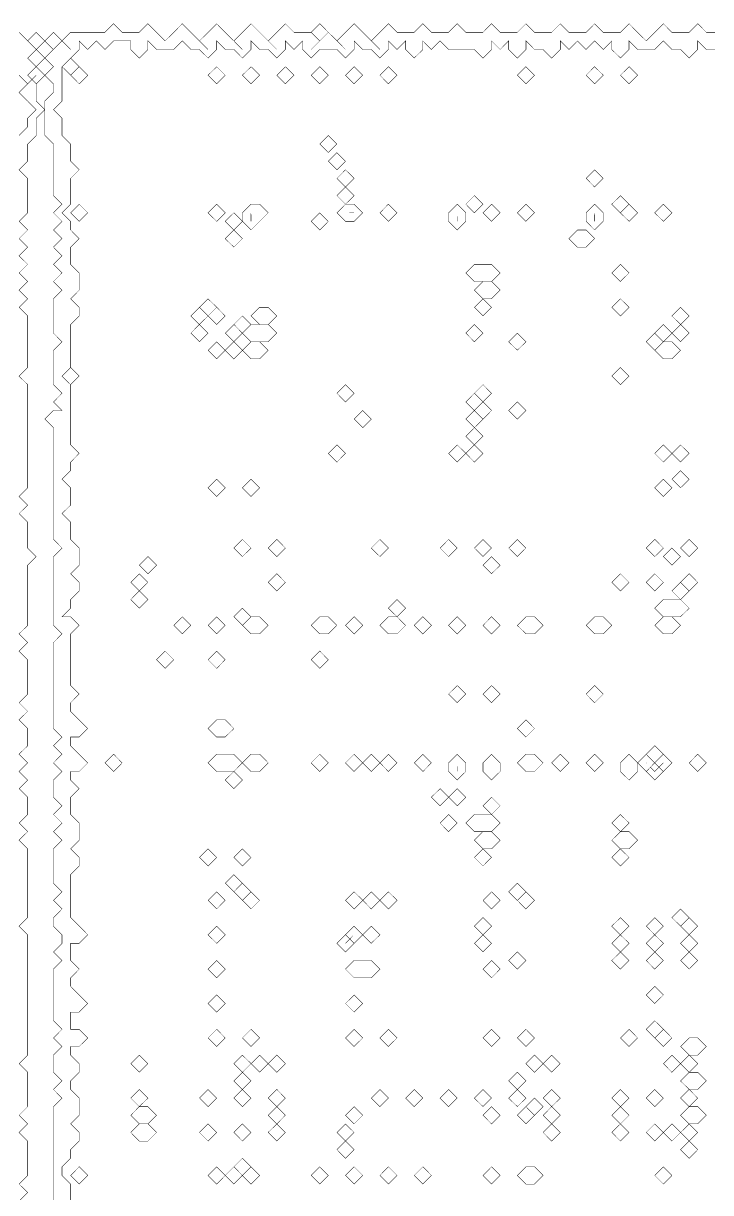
# Model space of a CAD drawing. Header units: metres. Extents: x 0 to 4936, y -4936 to 0.
# Drawn here: x 2448 to 3221, y -3786 to -2472 of the extents above; entities that cross this region are included whole.
import ezdxf

# ---------------------------------------------------------------- set-up
doc = ezdxf.new("R2010")
doc.units = ezdxf.units.M
doc.layers.add('conductor', color=1, linetype='Continuous')
doc.layers.add('substrate', color=5, linetype='Continuous')

msp = doc.modelspace()

# ---------------------------------------------------------------- linework, layer by layer
at = {"layer": 'conductor', "const_width": 0.5}
for points in [[(3225.8, -2501.5), (3216.2, -2501.5), (3206.5, -2491.8), (3206.5, -2501.5), (3196.9, -2511.1), (3187.2, -2501.5), (3177.5, -2501.5), (3167.9, -2491.8), (3158.2, -2501.5), (3148.6, -2501.5), (3138.9, -2501.5), (3129.3, -2491.8), (3129.3, -2501.5), (3119.6, -2511.1), (3109.9, -2501.5), (3109.9, -2491.8), (3100.3, -2501.5), (3090.6, -2491.8), (3081, -2501.5), (3071.3, -2491.8), (3061.7, -2501.5), (3052, -2491.8), (3052, -2501.5), (3042.3, -2511.1), (3032.7, -2501.5), (3023, -2501.5), (3013.4, -2491.8), (3013.4, -2501.5), (3003.7, -2511.1), (2994, -2501.5), (2994, -2491.8), (2984.4, -2501.5), (2974.7, -2491.8), (2974.7, -2501.5), (2965.1, -2511.1), (2955.4, -2501.5), (2945.8, -2501.5), (2936.1, -2501.5), (2926.4, -2501.5), (2916.8, -2491.8), (2907.1, -2501.5), (2897.5, -2491.8), (2897.5, -2501.5), (2887.8, -2511.1), (2878.1, -2501.5), (2878.1, -2491.8), (2868.5, -2501.5), (2858.8, -2491.8), (2858.8, -2501.5), (2849.2, -2511.1), (2839.5, -2501.5), (2829.9, -2501.5), (2820.2, -2491.8), (2820.2, -2501.5), (2810.5, -2511.1), (2800.9, -2501.5), (2791.2, -2501.5), (2781.6, -2501.5), (2771.9, -2511.1), (2762.2, -2501.5), (2762.2, -2491.8), (2752.6, -2501.5), (2742.9, -2491.8), (2742.9, -2501.5), (2733.3, -2511.1), (2723.6, -2501.5), (2714, -2501.5), (2704.3, -2491.8), (2704.3, -2501.5), (2694.6, -2511.1), (2685, -2501.5), (2675.3, -2501.5), (2665.7, -2491.8), (2665.7, -2501.5), (2656, -2511.1), (2646.3, -2501.5), (2636.7, -2501.5), (2627, -2491.8), (2617.4, -2501.5), (2607.7, -2501.5), (2598.1, -2501.5), (2588.4, -2491.8), (2588.4, -2501.5), (2578.7, -2511.1), (2569.1, -2501.5), (2569.1, -2491.8), (2559.4, -2491.8), (2549.8, -2491.8), (2540.1, -2501.5), (2530.4, -2491.8), (2520.8, -2501.5), (2511.1, -2491.8), (2511.1, -2501.5), (2501.5, -2511.1), (2491.8, -2520.8), (2491.8, -2530.4), (2491.8, -2540.1), (2491.8, -2549.8), (2491.8, -2559.4), (2482.2, -2569.1), (2491.8, -2578.7), (2491.8, -2588.4), (2491.8, -2598.1), (2501.5, -2607.7), (2501.5, -2617.4), (2501.5, -2627), (2511.1, -2636.7), (2501.5, -2646.3), (2501.5, -2656), (2501.5, -2665.7), (2501.5, -2675.3), (2491.8, -2685), (2501.5, -2694.6), (2501.5, -2704.3), (2511.1, -2714), (2501.5, -2723.6), (2501.5, -2733.3), (2501.5, -2742.9), (2511.1, -2752.6), (2511.1, -2762.2), (2511.1, -2771.9), (2501.5, -2781.6), (2511.1, -2791.2), (2511.1, -2800.9), (2501.5, -2810.5), (2501.5, -2820.2), (2501.5, -2829.9), (2501.5, -2839.5), (2501.5, -2849.2), (2501.5, -2858.8), (2491.8, -2868.5), (2501.5, -2878.1), (2501.5, -2887.8), (2501.5, -2897.5), (2501.5, -2907.1), (2501.5, -2916.8), (2501.5, -2926.4), (2501.5, -2936.1), (2501.5, -2945.8), (2511.1, -2955.4), (2501.5, -2965.1), (2501.5, -2974.7), (2491.8, -2984.4), (2501.5, -2994), (2501.5, -3003.7), (2501.5, -3013.4), (2491.8, -3023), (2501.5, -3032.7), (2501.5, -3042.3), (2501.5, -3052), (2511.1, -3061.7), (2511.1, -3071.3), (2511.1, -3081), (2501.5, -3090.6), (2511.1, -3100.3), (2511.1, -3109.9), (2501.5, -3119.6), (2501.5, -3129.3), (2491.8, -3138.9), (2501.5, -3138.9), (2511.1, -3148.6), (2501.5, -3158.2), (2501.5, -3167.9), (2501.5, -3177.5), (2501.5, -3187.2), (2501.5, -3196.9), (2501.5, -3206.5), (2501.5, -3216.2), (2511.1, -3225.8), (2501.5, -3235.5), (2501.5, -3245.2), (2511.1, -3254.8), (2520.8, -3264.5), (2511.1, -3274.1), (2501.5, -3274.1), (2501.5, -3283.8), (2511.1, -3293.4), (2520.8, -3303.1), (2511.1, -3312.8), (2501.5, -3312.8), (2501.5, -3322.4), (2511.1, -3332.1), (2501.5, -3341.7), (2501.5, -3351.4), (2501.5, -3361.1), (2511.1, -3370.7), (2511.1, -3380.4), (2511.1, -3390), (2501.5, -3399.7), (2511.1, -3409.3), (2511.1, -3419), (2501.5, -3428.7), (2501.5, -3438.3), (2501.5, -3448), (2501.5, -3457.6), (2501.5, -3467.3), (2501.5, -3477), (2511.1, -3486.6), (2520.8, -3496.3), (2511.1, -3505.9), (2501.5, -3505.9), (2501.5, -3515.6), (2501.5, -3525.2), (2511.1, -3534.9), (2501.5, -3544.6), (2501.5, -3554.2), (2511.1, -3563.9), (2520.8, -3573.5), (2511.1, -3583.2), (2501.5, -3583.2), (2501.5, -3592.9), (2501.5, -3602.5), (2511.1, -3602.5), (2520.8, -3612.2), (2511.1, -3621.8), (2501.5, -3621.8), (2501.5, -3631.5), (2511.1, -3641.1), (2511.1, -3650.8), (2501.5, -3660.5), (2501.5, -3670.1), (2511.1, -3679.8), (2511.1, -3689.4), (2511.1, -3699.1), (2501.5, -3708.8), (2511.1, -3718.4), (2511.1, -3728.1), (2501.5, -3737.7), (2501.5, -3747.4), (2491.8, -3757), (2491.8, -3766.7), (2501.5, -3776.4), (2501.5, -3786), (2501.5, -3795.7)], [(2443.5, -2598.1), (2453.2, -2588.4), (2453.2, -2578.7), (2462.8, -2569.1), (2453.2, -2559.4), (2443.5, -2549.8), (2453.2, -2540.1), (2462.8, -2530.4), (2453.2, -2540.1), (2443.5, -2530.4)]]:
    msp.add_lwpolyline(points, dxfattribs=at)
for points in [[(2491.8, -2520.8), (2501.5, -2511.1), (2511.1, -2520.8), (2501.5, -2530.4)], [(2501.5, -2530.4), (2511.1, -2520.8), (2520.8, -2530.4), (2511.1, -2540.1)], [(2656, -2530.4), (2665.7, -2520.8), (2675.3, -2530.4), (2665.7, -2540.1)], [(2694.6, -2530.4), (2704.3, -2520.8), (2714, -2530.4), (2704.3, -2540.1)], [(2733.3, -2530.4), (2742.9, -2520.8), (2752.6, -2530.4), (2742.9, -2540.1)], [(2771.9, -2530.4), (2781.6, -2520.8), (2791.2, -2530.4), (2781.6, -2540.1)], [(2810.5, -2530.4), (2820.2, -2520.8), (2829.9, -2530.4), (2820.2, -2540.1)], [(2849.2, -2530.4), (2858.8, -2520.8), (2868.5, -2530.4), (2858.8, -2540.1)], [(3003.7, -2530.4), (3013.4, -2520.8), (3023, -2530.4), (3013.4, -2540.1)], [(3081, -2530.4), (3090.6, -2520.8), (3100.3, -2530.4), (3090.6, -2540.1)], [(3119.6, -2530.4), (3129.3, -2520.8), (3138.9, -2530.4), (3129.3, -2540.1)], [(2781.6, -2607.7), (2791.2, -2598.1), (2800.9, -2607.7), (2791.2, -2617.4)], [(2791.2, -2627), (2800.9, -2617.4), (2810.5, -2627), (2800.9, -2636.7)], [(2800.9, -2646.3), (2810.5, -2636.7), (2820.2, -2646.3), (2810.5, -2656)], [(3081, -2646.3), (3090.6, -2636.7), (3100.3, -2646.3), (3090.6, -2656)], [(2800.9, -2665.7), (2810.5, -2656), (2820.2, -2665.7), (2810.5, -2675.3)], [(2945.8, -2675.3), (2955.4, -2665.7), (2965.1, -2675.3), (2955.4, -2685)], [(3109.9, -2675.3), (3119.6, -2665.7), (3129.3, -2675.3), (3119.6, -2685)], [(2501.5, -2685), (2511.1, -2675.3), (2520.8, -2685), (2511.1, -2694.6)], [(2656, -2685), (2665.7, -2675.3), (2675.3, -2685), (2665.7, -2694.6)], [(2694.6, -2685), (2704.3, -2675.3), (2714, -2675.3), (2723.6, -2685), (2714, -2694.6), (2704.3, -2704.3), (2694.6, -2694.6)], [(2800.9, -2685), (2810.5, -2675.3), (2820.2, -2675.3), (2829.9, -2685), (2820.2, -2694.6), (2810.5, -2694.6)], [(2849.2, -2685), (2858.8, -2675.3), (2868.5, -2685), (2858.8, -2694.6)], [(2926.4, -2685), (2936.1, -2675.3), (2945.8, -2685), (2945.8, -2694.6), (2936.1, -2704.3), (2926.4, -2694.6)], [(2965.1, -2685), (2974.7, -2675.3), (2984.4, -2685), (2974.7, -2694.6)], [(3003.7, -2685), (3013.4, -2675.3), (3023, -2685), (3013.4, -2694.6)], [(3081, -2685), (3090.6, -2675.3), (3100.3, -2685), (3100.3, -2694.6), (3090.6, -2704.3), (3081, -2694.6)], [(3119.6, -2685), (3129.3, -2675.3), (3138.9, -2685), (3129.3, -2694.6)], [(3158.2, -2685), (3167.9, -2675.3), (3177.5, -2685), (3167.9, -2694.6)], [(2675.3, -2694.6), (2685, -2685), (2694.6, -2694.6), (2685, -2704.3)], [(2771.9, -2694.6), (2781.6, -2685), (2791.2, -2694.6), (2781.6, -2704.3)], [(2675.3, -2714), (2685, -2704.3), (2694.6, -2714), (2685, -2723.6)], [(3061.7, -2714), (3071.3, -2704.3), (3081, -2704.3), (3090.6, -2714), (3081, -2723.6), (3071.3, -2723.6)], [(2945.8, -2752.6), (2955.4, -2742.9), (2965.1, -2742.9), (2974.7, -2742.9), (2984.4, -2752.6), (2974.7, -2762.2), (2965.1, -2762.2), (2955.4, -2762.2)], [(3109.9, -2752.6), (3119.6, -2742.9), (3129.3, -2752.6), (3119.6, -2762.2)], [(2955.4, -2771.9), (2965.1, -2762.2), (2974.7, -2762.2), (2984.4, -2771.9), (2974.7, -2781.6), (2965.1, -2781.6)], [(2646.3, -2791.2), (2656, -2781.6), (2665.7, -2791.2), (2656, -2800.9)], [(2955.4, -2791.2), (2965.1, -2781.6), (2974.7, -2791.2), (2965.1, -2800.9)], [(3109.9, -2791.2), (3119.6, -2781.6), (3129.3, -2791.2), (3119.6, -2800.9)], [(2636.7, -2800.9), (2646.3, -2791.2), (2656, -2800.9), (2646.3, -2810.5)], [(2656, -2800.9), (2665.7, -2791.2), (2675.3, -2800.9), (2665.7, -2810.5)], [(2704.3, -2800.9), (2714, -2791.2), (2723.6, -2791.2), (2733.3, -2800.9), (2723.6, -2810.5), (2714, -2810.5)], [(3177.5, -2800.9), (3187.2, -2791.2), (3196.9, -2800.9), (3187.2, -2810.5)], [(2636.7, -2820.2), (2646.3, -2810.5), (2656, -2820.2), (2646.3, -2829.9)], [(2675.3, -2820.2), (2685, -2810.5), (2694.6, -2820.2), (2685, -2829.9)], [(2685, -2810.5), (2694.6, -2800.9), (2704.3, -2810.5), (2694.6, -2820.2)], [(2694.6, -2820.2), (2704.3, -2810.5), (2714, -2810.5), (2723.6, -2810.5), (2733.3, -2820.2), (2723.6, -2829.9), (2714, -2829.9), (2704.3, -2829.9)], [(2945.8, -2820.2), (2955.4, -2810.5), (2965.1, -2820.2), (2955.4, -2829.9)], [(3158.2, -2820.2), (3167.9, -2810.5), (3177.5, -2820.2), (3167.9, -2829.9)], [(3177.5, -2820.2), (3187.2, -2810.5), (3196.9, -2820.2), (3187.2, -2829.9)], [(2685, -2829.9), (2694.6, -2820.2), (2704.3, -2829.9), (2694.6, -2839.5)], [(2994, -2829.9), (3003.7, -2820.2), (3013.4, -2829.9), (3003.7, -2839.5)], [(3148.6, -2829.9), (3158.2, -2820.2), (3167.9, -2829.9), (3158.2, -2839.5)], [(2656, -2839.5), (2665.7, -2829.9), (2675.3, -2839.5), (2665.7, -2849.2)], [(2675.3, -2839.5), (2685, -2829.9), (2694.6, -2839.5), (2685, -2849.2)], [(2694.6, -2839.5), (2704.3, -2829.9), (2714, -2829.9), (2723.6, -2839.5), (2714, -2849.2), (2704.3, -2849.2)], [(3158.2, -2839.5), (3167.9, -2829.9), (3177.5, -2829.9), (3187.2, -2839.5), (3177.5, -2849.2), (3167.9, -2849.2)], [(2491.8, -2868.5), (2501.5, -2858.8), (2511.1, -2868.5), (2501.5, -2878.1)], [(3109.9, -2868.5), (3119.6, -2858.8), (3129.3, -2868.5), (3119.6, -2878.1)], [(2800.9, -2887.8), (2810.5, -2878.1), (2820.2, -2887.8), (2810.5, -2897.5)], [(2945.8, -2897.5), (2955.4, -2887.8), (2965.1, -2897.5), (2955.4, -2907.1)], [(2955.4, -2887.8), (2965.1, -2878.1), (2974.7, -2887.8), (2965.1, -2897.5)], [(2955.4, -2907.1), (2965.1, -2897.5), (2974.7, -2907.1), (2965.1, -2916.8)], [(2994, -2907.1), (3003.7, -2897.5), (3013.4, -2907.1), (3003.7, -2916.8)], [(2820.2, -2916.8), (2829.9, -2907.1), (2839.5, -2916.8), (2829.9, -2926.4)], [(2945.8, -2916.8), (2955.4, -2907.1), (2965.1, -2916.8), (2955.4, -2926.4)], [(2945.8, -2936.1), (2955.4, -2926.4), (2965.1, -2936.1), (2955.4, -2945.8)], [(2791.2, -2955.4), (2800.9, -2945.8), (2810.5, -2955.4), (2800.9, -2965.1)], [(2926.4, -2955.4), (2936.1, -2945.8), (2945.8, -2955.4), (2936.1, -2965.1)], [(2945.8, -2955.4), (2955.4, -2945.8), (2965.1, -2955.4), (2955.4, -2965.1)], [(3158.2, -2955.4), (3167.9, -2945.8), (3177.5, -2955.4), (3167.9, -2965.1)], [(3177.5, -2955.4), (3187.2, -2945.8), (3196.9, -2955.4), (3187.2, -2965.1)], [(3177.5, -2984.4), (3187.2, -2974.7), (3196.9, -2984.4), (3187.2, -2994)], [(2656, -2994), (2665.7, -2984.4), (2675.3, -2994), (2665.7, -3003.7)], [(2694.6, -2994), (2704.3, -2984.4), (2714, -2994), (2704.3, -3003.7)], [(3158.2, -2994), (3167.9, -2984.4), (3177.5, -2994), (3167.9, -3003.7)], [(2685, -3061.7), (2694.6, -3052), (2704.3, -3061.7), (2694.6, -3071.3)], [(2723.6, -3061.7), (2733.3, -3052), (2742.9, -3061.7), (2733.3, -3071.3)], [(2839.5, -3061.7), (2849.2, -3052), (2858.8, -3061.7), (2849.2, -3071.3)], [(2916.8, -3061.7), (2926.4, -3052), (2936.1, -3061.7), (2926.4, -3071.3)], [(2955.4, -3061.7), (2965.1, -3052), (2974.7, -3061.7), (2965.1, -3071.3)], [(2994, -3061.7), (3003.7, -3052), (3013.4, -3061.7), (3003.7, -3071.3)], [(3148.6, -3061.7), (3158.2, -3052), (3167.9, -3061.7), (3158.2, -3071.3)], [(3167.9, -3071.3), (3177.5, -3061.7), (3187.2, -3071.3), (3177.5, -3081)], [(3187.2, -3061.7), (3196.9, -3052), (3206.5, -3061.7), (3196.9, -3071.3)], [(2578.7, -3081), (2588.4, -3071.3), (2598.1, -3081), (2588.4, -3090.6)], [(2965.1, -3081), (2974.7, -3071.3), (2984.4, -3081), (2974.7, -3090.6)], [(2569.1, -3100.3), (2578.7, -3090.6), (2588.4, -3100.3), (2578.7, -3109.9)], [(2723.6, -3100.3), (2733.3, -3090.6), (2742.9, -3100.3), (2733.3, -3109.9)], [(3109.9, -3100.3), (3119.6, -3090.6), (3129.3, -3100.3), (3119.6, -3109.9)], [(3148.6, -3100.3), (3158.2, -3090.6), (3167.9, -3100.3), (3158.2, -3109.9)], [(3177.5, -3109.9), (3187.2, -3100.3), (3196.9, -3109.9), (3187.2, -3119.6)], [(3187.2, -3100.3), (3196.9, -3090.6), (3206.5, -3100.3), (3196.9, -3109.9)], [(2569.1, -3119.6), (2578.7, -3109.9), (2588.4, -3119.6), (2578.7, -3129.3)], [(2858.8, -3129.3), (2868.5, -3119.6), (2878.1, -3129.3), (2868.5, -3138.9)], [(3158.2, -3129.3), (3167.9, -3119.6), (3177.5, -3119.6), (3187.2, -3119.6), (3196.9, -3129.3), (3187.2, -3138.9), (3177.5, -3138.9), (3167.9, -3138.9)], [(2617.4, -3148.6), (2627, -3138.9), (2636.7, -3148.6), (2627, -3158.2)], [(2656, -3148.6), (2665.7, -3138.9), (2675.3, -3148.6), (2665.7, -3158.2)], [(2685, -3138.9), (2694.6, -3129.3), (2704.3, -3138.9), (2694.6, -3148.6)], [(2694.6, -3148.6), (2704.3, -3138.9), (2714, -3138.9), (2723.6, -3148.6), (2714, -3158.2), (2704.3, -3158.2)], [(2771.9, -3148.6), (2781.6, -3138.9), (2791.2, -3138.9), (2800.9, -3148.6), (2791.2, -3158.2), (2781.6, -3158.2)], [(2810.5, -3148.6), (2820.2, -3138.9), (2829.9, -3148.6), (2820.2, -3158.2)], [(2849.2, -3148.6), (2858.8, -3138.9), (2868.5, -3138.9), (2878.1, -3148.6), (2868.5, -3158.2), (2858.8, -3158.2)], [(2887.8, -3148.6), (2897.5, -3138.9), (2907.1, -3148.6), (2897.5, -3158.2)], [(2926.4, -3148.6), (2936.1, -3138.9), (2945.8, -3148.6), (2936.1, -3158.2)], [(2965.1, -3148.6), (2974.7, -3138.9), (2984.4, -3148.6), (2974.7, -3158.2)], [(3003.7, -3148.6), (3013.4, -3138.9), (3023, -3138.9), (3032.7, -3148.6), (3023, -3158.2), (3013.4, -3158.2)], [(3081, -3148.6), (3090.6, -3138.9), (3100.3, -3138.9), (3109.9, -3148.6), (3100.3, -3158.2), (3090.6, -3158.2)], [(3158.2, -3148.6), (3167.9, -3138.9), (3177.5, -3138.9), (3187.2, -3148.6), (3177.5, -3158.2), (3167.9, -3158.2)], [(2598.1, -3187.2), (2607.7, -3177.5), (2617.4, -3187.2), (2607.7, -3196.9)], [(2656, -3187.2), (2665.7, -3177.5), (2675.3, -3187.2), (2665.7, -3196.9)], [(2771.9, -3187.2), (2781.6, -3177.5), (2791.2, -3187.2), (2781.6, -3196.9)], [(2926.4, -3225.8), (2936.1, -3216.2), (2945.8, -3225.8), (2936.1, -3235.5)], [(2965.1, -3225.8), (2974.7, -3216.2), (2984.4, -3225.8), (2974.7, -3235.5)], [(3081, -3225.8), (3090.6, -3216.2), (3100.3, -3225.8), (3090.6, -3235.5)], [(2656, -3264.5), (2665.7, -3254.8), (2675.3, -3254.8), (2685, -3264.5), (2675.3, -3274.1), (2665.7, -3274.1)], [(3003.7, -3264.5), (3013.4, -3254.8), (3023, -3264.5), (3013.4, -3274.1)], [(3148.6, -3293.4), (3158.2, -3283.8), (3167.9, -3293.4), (3158.2, -3303.1)], [(2540.1, -3303.1), (2549.8, -3293.4), (2559.4, -3303.1), (2549.8, -3312.8)], [(2656, -3303.1), (2665.7, -3293.4), (2675.3, -3293.4), (2685, -3293.4), (2694.6, -3303.1), (2685, -3312.8), (2675.3, -3312.8), (2665.7, -3312.8)], [(2694.6, -3303.1), (2704.3, -3293.4), (2714, -3293.4), (2723.6, -3303.1), (2714, -3312.8), (2704.3, -3312.8)], [(2771.9, -3303.1), (2781.6, -3293.4), (2791.2, -3303.1), (2781.6, -3312.8)], [(2810.5, -3303.1), (2820.2, -3293.4), (2829.9, -3303.1), (2820.2, -3312.8)], [(2829.9, -3303.1), (2839.5, -3293.4), (2849.2, -3303.1), (2839.5, -3312.8)], [(2849.2, -3303.1), (2858.8, -3293.4), (2868.5, -3303.1), (2858.8, -3312.8)], [(2887.8, -3303.1), (2897.5, -3293.4), (2907.1, -3303.1), (2897.5, -3312.8)], [(2926.4, -3303.1), (2936.1, -3293.4), (2945.8, -3303.1), (2945.8, -3312.8), (2936.1, -3322.4), (2926.4, -3312.8)], [(2965.1, -3303.1), (2974.7, -3293.4), (2984.4, -3303.1), (2984.4, -3312.8), (2974.7, -3322.4), (2965.1, -3312.8)], [(3003.7, -3303.1), (3013.4, -3293.4), (3023, -3293.4), (3032.7, -3303.1), (3023, -3312.8), (3013.4, -3312.8)], [(3042.3, -3303.1), (3052, -3293.4), (3061.7, -3303.1), (3052, -3312.8)], [(3081, -3303.1), (3090.6, -3293.4), (3100.3, -3303.1), (3090.6, -3312.8)], [(3119.6, -3303.1), (3129.3, -3293.4), (3138.9, -3303.1), (3138.9, -3312.8), (3129.3, -3322.4), (3119.6, -3312.8)], [(3138.9, -3303.1), (3148.6, -3293.4), (3158.2, -3303.1), (3148.6, -3312.8)], [(3158.2, -3303.1), (3167.9, -3293.4), (3177.5, -3303.1), (3167.9, -3312.8)], [(3196.9, -3303.1), (3206.5, -3293.4), (3216.2, -3303.1), (3206.5, -3312.8)], [(3148.6, -3312.8), (3158.2, -3303.1), (3167.9, -3312.8), (3158.2, -3322.4)], [(2675.3, -3322.4), (2685, -3312.8), (2694.6, -3322.4), (2685, -3332.1)], [(2907.1, -3341.7), (2916.8, -3332.1), (2926.4, -3341.7), (2916.8, -3351.4)], [(2926.4, -3341.7), (2936.1, -3332.1), (2945.8, -3341.7), (2936.1, -3351.4)], [(2965.1, -3351.4), (2974.7, -3341.7), (2984.4, -3351.4), (2974.7, -3361.1)], [(2916.8, -3370.7), (2926.4, -3361.1), (2936.1, -3370.7), (2926.4, -3380.4)], [(2945.8, -3370.7), (2955.4, -3361.1), (2965.1, -3361.1), (2974.7, -3361.1), (2984.4, -3370.7), (2974.7, -3380.4), (2965.1, -3380.4), (2955.4, -3380.4)], [(3109.9, -3370.7), (3119.6, -3361.1), (3129.3, -3370.7), (3119.6, -3380.4)], [(2955.4, -3390), (2965.1, -3380.4), (2974.7, -3380.4), (2984.4, -3390), (2974.7, -3399.7), (2965.1, -3399.7)], [(3109.9, -3390), (3119.6, -3380.4), (3129.3, -3380.4), (3138.9, -3390), (3129.3, -3399.7), (3119.6, -3399.7)], [(2646.3, -3409.3), (2656, -3399.7), (2665.7, -3409.3), (2656, -3419)], [(2685, -3409.3), (2694.6, -3399.7), (2704.3, -3409.3), (2694.6, -3419)], [(2955.4, -3409.3), (2965.1, -3399.7), (2974.7, -3409.3), (2965.1, -3419)], [(3109.9, -3409.3), (3119.6, -3399.7), (3129.3, -3409.3), (3119.6, -3419)], [(2675.3, -3438.3), (2685, -3428.7), (2694.6, -3438.3), (2685, -3448)], [(2685, -3448), (2694.6, -3438.3), (2704.3, -3448), (2694.6, -3457.6)], [(2994, -3448), (3003.7, -3438.3), (3013.4, -3448), (3003.7, -3457.6)], [(2656, -3457.6), (2665.7, -3448), (2675.3, -3457.6), (2665.7, -3467.3)], [(2694.6, -3457.6), (2704.3, -3448), (2714, -3457.6), (2704.3, -3467.3)], [(2810.5, -3457.6), (2820.2, -3448), (2829.9, -3457.6), (2820.2, -3467.3)], [(2829.9, -3457.6), (2839.5, -3448), (2849.2, -3457.6), (2839.5, -3467.3)], [(2849.2, -3457.6), (2858.8, -3448), (2868.5, -3457.6), (2858.8, -3467.3)], [(2965.1, -3457.6), (2974.7, -3448), (2984.4, -3457.6), (2974.7, -3467.3)], [(3003.7, -3457.6), (3013.4, -3448), (3023, -3457.6), (3013.4, -3467.3)], [(3177.5, -3477), (3187.2, -3467.3), (3196.9, -3477), (3187.2, -3486.6)], [(2955.4, -3486.6), (2965.1, -3477), (2974.7, -3486.6), (2965.1, -3496.3)], [(3109.9, -3486.6), (3119.6, -3477), (3129.3, -3486.6), (3119.6, -3496.3)], [(3148.6, -3486.6), (3158.2, -3477), (3167.9, -3486.6), (3158.2, -3496.3)], [(3187.2, -3486.6), (3196.9, -3477), (3206.5, -3486.6), (3196.9, -3496.3)], [(2656, -3496.3), (2665.7, -3486.6), (2675.3, -3496.3), (2665.7, -3505.9)], [(2810.5, -3496.3), (2820.2, -3486.6), (2829.9, -3496.3), (2820.2, -3505.9)], [(2829.9, -3496.3), (2839.5, -3486.6), (2849.2, -3496.3), (2839.5, -3505.9)], [(2800.9, -3505.9), (2810.5, -3496.3), (2820.2, -3505.9), (2810.5, -3515.6)], [(2955.4, -3505.9), (2965.1, -3496.3), (2974.7, -3505.9), (2965.1, -3515.6)], [(3109.9, -3505.9), (3119.6, -3496.3), (3129.3, -3505.9), (3119.6, -3515.6)], [(3148.6, -3505.9), (3158.2, -3496.3), (3167.9, -3505.9), (3158.2, -3515.6)], [(3187.2, -3505.9), (3196.9, -3496.3), (3206.5, -3505.9), (3196.9, -3515.6)], [(2994, -3525.2), (3003.7, -3515.6), (3013.4, -3525.2), (3003.7, -3534.9)], [(3109.9, -3525.2), (3119.6, -3515.6), (3129.3, -3525.2), (3119.6, -3534.9)], [(3148.6, -3525.2), (3158.2, -3515.6), (3167.9, -3525.2), (3158.2, -3534.9)], [(3187.2, -3525.2), (3196.9, -3515.6), (3206.5, -3525.2), (3196.9, -3534.9)], [(2656, -3534.9), (2665.7, -3525.2), (2675.3, -3534.9), (2665.7, -3544.6)], [(2810.5, -3534.9), (2820.2, -3525.2), (2829.9, -3525.2), (2839.5, -3525.2), (2849.2, -3534.9), (2839.5, -3544.6), (2829.9, -3544.6), (2820.2, -3544.6)], [(2965.1, -3534.9), (2974.7, -3525.2), (2984.4, -3534.9), (2974.7, -3544.6)], [(3148.6, -3563.9), (3158.2, -3554.2), (3167.9, -3563.9), (3158.2, -3573.5)], [(2656, -3573.5), (2665.7, -3563.9), (2675.3, -3573.5), (2665.7, -3583.2)], [(2810.5, -3573.5), (2820.2, -3563.9), (2829.9, -3573.5), (2820.2, -3583.2)], [(3148.6, -3602.5), (3158.2, -3592.9), (3167.9, -3602.5), (3158.2, -3612.2)], [(2656, -3612.2), (2665.7, -3602.5), (2675.3, -3612.2), (2665.7, -3621.8)], [(2694.6, -3612.2), (2704.3, -3602.5), (2714, -3612.2), (2704.3, -3621.8)], [(2810.5, -3612.2), (2820.2, -3602.5), (2829.9, -3612.2), (2820.2, -3621.8)], [(2849.2, -3612.2), (2858.8, -3602.5), (2868.5, -3612.2), (2858.8, -3621.8)], [(2965.1, -3612.2), (2974.7, -3602.5), (2984.4, -3612.2), (2974.7, -3621.8)], [(3003.7, -3612.2), (3013.4, -3602.5), (3023, -3612.2), (3013.4, -3621.8)], [(3119.6, -3612.2), (3129.3, -3602.5), (3138.9, -3612.2), (3129.3, -3621.8)], [(3158.2, -3612.2), (3167.9, -3602.5), (3177.5, -3612.2), (3167.9, -3621.8)], [(3187.2, -3621.8), (3196.9, -3612.2), (3206.5, -3612.2), (3216.2, -3621.8), (3206.5, -3631.5), (3196.9, -3631.5)], [(2569.1, -3641.1), (2578.7, -3631.5), (2588.4, -3641.1), (2578.7, -3650.8)], [(2685, -3641.1), (2694.6, -3631.5), (2704.3, -3641.1), (2694.6, -3650.8)], [(2704.3, -3641.1), (2714, -3631.5), (2723.6, -3641.1), (2714, -3650.8)], [(2723.6, -3641.1), (2733.3, -3631.5), (2742.9, -3641.1), (2733.3, -3650.8)], [(3013.4, -3641.1), (3023, -3631.5), (3032.7, -3641.1), (3023, -3650.8)], [(3032.7, -3641.1), (3042.3, -3631.5), (3052, -3641.1), (3042.3, -3650.8)], [(3167.9, -3641.1), (3177.5, -3631.5), (3187.2, -3641.1), (3177.5, -3650.8)], [(3187.2, -3641.1), (3196.9, -3631.5), (3206.5, -3641.1), (3196.9, -3650.8)], [(2685, -3660.5), (2694.6, -3650.8), (2704.3, -3660.5), (2694.6, -3670.1)], [(2994, -3660.5), (3003.7, -3650.8), (3013.4, -3660.5), (3003.7, -3670.1)], [(3187.2, -3660.5), (3196.9, -3650.8), (3206.5, -3650.8), (3216.2, -3660.5), (3206.5, -3670.1), (3196.9, -3670.1)], [(2569.1, -3679.8), (2578.7, -3670.1), (2588.4, -3679.8), (2578.7, -3689.4)], [(2646.3, -3679.8), (2656, -3670.1), (2665.7, -3679.8), (2656, -3689.4)], [(2685, -3679.8), (2694.6, -3670.1), (2704.3, -3679.8), (2694.6, -3689.4)], [(2723.6, -3679.8), (2733.3, -3670.1), (2742.9, -3679.8), (2733.3, -3689.4)], [(2839.5, -3679.8), (2849.2, -3670.1), (2858.8, -3679.8), (2849.2, -3689.4)], [(2878.1, -3679.8), (2887.8, -3670.1), (2897.5, -3679.8), (2887.8, -3689.4)], [(2916.8, -3679.8), (2926.4, -3670.1), (2936.1, -3679.8), (2926.4, -3689.4)], [(2955.4, -3679.8), (2965.1, -3670.1), (2974.7, -3679.8), (2965.1, -3689.4)], [(2994, -3679.8), (3003.7, -3670.1), (3013.4, -3679.8), (3003.7, -3689.4)], [(3032.7, -3679.8), (3042.3, -3670.1), (3052, -3679.8), (3042.3, -3689.4)], [(3109.9, -3679.8), (3119.6, -3670.1), (3129.3, -3679.8), (3119.6, -3689.4)], [(3148.6, -3679.8), (3158.2, -3670.1), (3167.9, -3679.8), (3158.2, -3689.4)], [(3187.2, -3679.8), (3196.9, -3670.1), (3206.5, -3679.8), (3196.9, -3689.4)], [(2569.1, -3699.1), (2578.7, -3689.4), (2588.4, -3689.4), (2598.1, -3699.1), (2588.4, -3708.8), (2578.7, -3708.8)], [(2723.6, -3699.1), (2733.3, -3689.4), (2742.9, -3699.1), (2733.3, -3708.8)], [(2810.5, -3699.1), (2820.2, -3689.4), (2829.9, -3699.1), (2820.2, -3708.8)], [(2965.1, -3699.1), (2974.7, -3689.4), (2984.4, -3699.1), (2974.7, -3708.8)], [(3003.7, -3699.1), (3013.4, -3689.4), (3023, -3699.1), (3013.4, -3708.8)], [(3013.4, -3689.4), (3023, -3679.8), (3032.7, -3689.4), (3023, -3699.1)], [(3032.7, -3699.1), (3042.3, -3689.4), (3052, -3699.1), (3042.3, -3708.8)], [(3109.9, -3699.1), (3119.6, -3689.4), (3129.3, -3699.1), (3119.6, -3708.8)], [(3187.2, -3699.1), (3196.9, -3689.4), (3206.5, -3689.4), (3216.2, -3699.1), (3206.5, -3708.8), (3196.9, -3708.8)], [(2569.1, -3718.4), (2578.7, -3708.8), (2588.4, -3708.8), (2598.1, -3718.4), (2588.4, -3728.1), (2578.7, -3728.1)], [(2646.3, -3718.4), (2656, -3708.8), (2665.7, -3718.4), (2656, -3728.1)], [(2685, -3718.4), (2694.6, -3708.8), (2704.3, -3718.4), (2694.6, -3728.1)], [(2723.6, -3718.4), (2733.3, -3708.8), (2742.9, -3718.4), (2733.3, -3728.1)], [(2800.9, -3718.4), (2810.5, -3708.8), (2820.2, -3718.4), (2810.5, -3728.1)], [(3032.7, -3718.4), (3042.3, -3708.8), (3052, -3718.4), (3042.3, -3728.1)], [(3109.9, -3718.4), (3119.6, -3708.8), (3129.3, -3718.4), (3119.6, -3728.1)], [(3148.6, -3718.4), (3158.2, -3708.8), (3167.9, -3718.4), (3158.2, -3728.1)], [(3167.9, -3718.4), (3177.5, -3708.8), (3187.2, -3718.4), (3177.5, -3728.1)], [(3187.2, -3718.4), (3196.9, -3708.8), (3206.5, -3718.4), (3196.9, -3728.1)], [(2800.9, -3737.7), (2810.5, -3728.1), (2820.2, -3737.7), (2810.5, -3747.4)], [(3187.2, -3737.7), (3196.9, -3728.1), (3206.5, -3737.7), (3196.9, -3747.4)], [(2501.5, -3766.7), (2511.1, -3757), (2520.8, -3766.7), (2511.1, -3776.4)], [(2656, -3766.7), (2665.7, -3757), (2675.3, -3766.7), (2665.7, -3776.4)], [(2675.3, -3766.7), (2685, -3757), (2694.6, -3766.7), (2685, -3776.4)], [(2685, -3757), (2694.6, -3747.4), (2704.3, -3757), (2694.6, -3766.7)], [(2694.6, -3766.7), (2704.3, -3757), (2714, -3766.7), (2704.3, -3776.4)], [(2771.9, -3766.7), (2781.6, -3757), (2791.2, -3766.7), (2781.6, -3776.4)], [(2810.5, -3766.7), (2820.2, -3757), (2829.9, -3766.7), (2820.2, -3776.4)], [(2849.2, -3766.7), (2858.8, -3757), (2868.5, -3766.7), (2858.8, -3776.4)], [(2887.8, -3766.7), (2897.5, -3757), (2907.1, -3766.7), (2897.5, -3776.4)], [(2965.1, -3766.7), (2974.7, -3757), (2984.4, -3766.7), (2974.7, -3776.4)], [(3003.7, -3766.7), (3013.4, -3757), (3023, -3757), (3032.7, -3766.7), (3023, -3776.4), (3013.4, -3776.4)], [(3158.2, -3766.7), (3167.9, -3757), (3177.5, -3766.7), (3167.9, -3776.4)]]:
    msp.add_lwpolyline(points, close=True, dxfattribs=at)
at = {"layer": 'substrate', "const_width": 0.5}
for points in [[(2443.5, -2482.2), (2453.2, -2491.8), (2462.8, -2501.5), (2453.2, -2511.1), (2462.8, -2520.8), (2453.2, -2530.4), (2462.8, -2540.1), (2462.8, -2549.8), (2462.8, -2559.4), (2472.5, -2569.1), (2462.8, -2578.7), (2462.8, -2588.4), (2462.8, -2598.1), (2453.2, -2607.7), (2453.2, -2617.4), (2453.2, -2627), (2443.5, -2636.7), (2453.2, -2646.3), (2453.2, -2656), (2453.2, -2665.7), (2453.2, -2675.3), (2453.2, -2685), (2443.5, -2694.6), (2453.2, -2704.3), (2443.5, -2714), (2453.2, -2723.6), (2443.5, -2733.3), (2453.2, -2742.9), (2443.5, -2752.6), (2453.2, -2762.2), (2443.5, -2771.9), (2453.2, -2781.6), (2443.5, -2791.2), (2453.2, -2800.9), (2453.2, -2810.5), (2453.2, -2820.2), (2453.2, -2829.9), (2453.2, -2839.5), (2453.2, -2849.2), (2453.2, -2858.8), (2443.5, -2868.5), (2453.2, -2878.1), (2453.2, -2887.8), (2453.2, -2897.5), (2453.2, -2907.1), (2453.2, -2916.8), (2453.2, -2926.4), (2453.2, -2936.1), (2453.2, -2945.8), (2453.2, -2955.4), (2453.2, -2965.1), (2453.2, -2974.7), (2453.2, -2984.4), (2453.2, -2994), (2443.5, -3003.7), (2453.2, -3013.4), (2443.5, -3023), (2453.2, -3032.7), (2453.2, -3042.3), (2453.2, -3052), (2453.2, -3061.7), (2462.8, -3071.3), (2453.2, -3081), (2453.2, -3090.6), (2453.2, -3100.3), (2453.2, -3109.9), (2453.2, -3119.6), (2453.2, -3129.3), (2453.2, -3138.9), (2453.2, -3148.6), (2443.5, -3158.2), (2453.2, -3167.9), (2443.5, -3177.5), (2453.2, -3187.2), (2453.2, -3196.9), (2453.2, -3206.5), (2453.2, -3216.2), (2453.2, -3225.8), (2443.5, -3235.5), (2453.2, -3245.2), (2443.5, -3254.8), (2453.2, -3264.5), (2453.2, -3274.1), (2453.2, -3283.8), (2443.5, -3293.4), (2453.2, -3303.1), (2443.5, -3312.8), (2453.2, -3322.4), (2443.5, -3332.1), (2453.2, -3341.7), (2453.2, -3351.4), (2453.2, -3361.1), (2443.5, -3370.7), (2453.2, -3380.4), (2443.5, -3390), (2453.2, -3399.7), (2453.2, -3409.3), (2453.2, -3419), (2453.2, -3428.7), (2453.2, -3438.3), (2453.2, -3448), (2453.2, -3457.6), (2453.2, -3467.3), (2453.2, -3477), (2443.5, -3486.6), (2453.2, -3496.3), (2453.2, -3505.9), (2453.2, -3515.6), (2453.2, -3525.2), (2453.2, -3534.9), (2453.2, -3544.6), (2453.2, -3554.2), (2453.2, -3563.9), (2453.2, -3573.5), (2453.2, -3583.2), (2453.2, -3592.9), (2453.2, -3602.5), (2453.2, -3612.2), (2453.2, -3621.8), (2453.2, -3631.5), (2443.5, -3641.1), (2453.2, -3650.8), (2453.2, -3660.5), (2453.2, -3670.1), (2453.2, -3679.8), (2453.2, -3689.4), (2443.5, -3699.1), (2453.2, -3708.8), (2443.5, -3718.4), (2453.2, -3728.1), (2453.2, -3737.7), (2453.2, -3747.4), (2453.2, -3757), (2453.2, -3766.7), (2443.5, -3776.4), (2453.2, -3786), (2443.5, -3795.7)], [(2482.2, -3795.7), (2482.2, -3786), (2482.2, -3776.4), (2482.2, -3766.7), (2482.2, -3757), (2482.2, -3747.4), (2482.2, -3737.7), (2482.2, -3728.1), (2482.2, -3718.4), (2482.2, -3708.8), (2482.2, -3699.1), (2482.2, -3689.4), (2491.8, -3679.8), (2482.2, -3670.1), (2491.8, -3660.5), (2482.2, -3650.8), (2482.2, -3641.1), (2482.2, -3631.5), (2491.8, -3621.8), (2482.2, -3612.2), (2491.8, -3602.5), (2482.2, -3592.9), (2482.2, -3583.2), (2482.2, -3573.5), (2482.2, -3563.9), (2482.2, -3554.2), (2482.2, -3544.6), (2482.2, -3534.9), (2491.8, -3525.2), (2482.2, -3515.6), (2491.8, -3505.9), (2491.8, -3496.3), (2482.2, -3486.6), (2482.2, -3477), (2491.8, -3467.3), (2482.2, -3457.6), (2491.8, -3448), (2482.2, -3438.3), (2482.2, -3428.7), (2482.2, -3419), (2482.2, -3409.3), (2482.2, -3399.7), (2491.8, -3390), (2482.2, -3380.4), (2491.8, -3370.7), (2482.2, -3361.1), (2491.8, -3351.4), (2482.2, -3341.7), (2482.2, -3332.1), (2482.2, -3322.4), (2491.8, -3312.8), (2482.2, -3303.1), (2491.8, -3293.4), (2482.2, -3283.8), (2491.8, -3274.1), (2482.2, -3264.5), (2482.2, -3254.8), (2482.2, -3245.2), (2482.2, -3235.5), (2482.2, -3225.8), (2482.2, -3216.2), (2482.2, -3206.5), (2482.2, -3196.9), (2482.2, -3187.2), (2482.2, -3177.5), (2482.2, -3167.9), (2491.8, -3158.2), (2482.2, -3148.6), (2482.2, -3138.9), (2482.2, -3129.3), (2482.2, -3119.6), (2482.2, -3109.9), (2482.2, -3100.3), (2482.2, -3090.6), (2482.2, -3081), (2482.2, -3071.3), (2491.8, -3061.7), (2482.2, -3052), (2482.2, -3042.3), (2482.2, -3032.7), (2482.2, -3023), (2482.2, -3013.4), (2482.2, -3003.7), (2482.2, -2994), (2482.2, -2984.4), (2482.2, -2974.7), (2482.2, -2965.1), (2482.2, -2955.4), (2482.2, -2945.8), (2482.2, -2936.1), (2482.2, -2926.4), (2472.5, -2916.8), (2482.2, -2907.1), (2491.8, -2907.1), (2482.2, -2897.5), (2491.8, -2887.8), (2482.2, -2878.1), (2482.2, -2868.5), (2482.2, -2858.8), (2482.2, -2849.2), (2482.2, -2839.5), (2491.8, -2829.9), (2482.2, -2820.2), (2482.2, -2810.5), (2482.2, -2800.9), (2482.2, -2791.2), (2482.2, -2781.6), (2491.8, -2771.9), (2482.2, -2762.2), (2491.8, -2752.6), (2482.2, -2742.9), (2491.8, -2733.3), (2482.2, -2723.6), (2491.8, -2714), (2482.2, -2704.3), (2491.8, -2694.6), (2482.2, -2685), (2491.8, -2675.3), (2482.2, -2665.7), (2482.2, -2656), (2482.2, -2646.3), (2482.2, -2636.7), (2482.2, -2627), (2482.2, -2617.4), (2482.2, -2607.7), (2472.5, -2598.1), (2472.5, -2588.4), (2472.5, -2578.7), (2472.5, -2569.1), (2472.5, -2559.4), (2482.2, -2549.8), (2482.2, -2540.1), (2472.5, -2530.4), (2482.2, -2520.8), (2472.5, -2511.1), (2482.2, -2501.5), (2491.8, -2491.8), (2501.5, -2501.5), (2491.8, -2491.8), (2501.5, -2482.2), (2511.1, -2482.2), (2520.8, -2482.2), (2530.4, -2482.2), (2540.1, -2482.2), (2549.8, -2472.5), (2559.4, -2482.2), (2569.1, -2482.2), (2578.7, -2482.2), (2588.4, -2472.5), (2598.1, -2482.2), (2607.7, -2491.8), (2617.4, -2482.2), (2627, -2472.5), (2636.7, -2482.2), (2646.3, -2491.8), (2656, -2501.5), (2646.3, -2491.8), (2656, -2482.2), (2665.7, -2472.5), (2675.3, -2482.2), (2685, -2491.8), (2694.6, -2501.5), (2685, -2491.8), (2694.6, -2482.2), (2704.3, -2472.5), (2714, -2482.2), (2723.6, -2491.8), (2733.3, -2501.5), (2723.6, -2491.8), (2733.3, -2482.2), (2742.9, -2472.5), (2752.6, -2482.2), (2762.2, -2482.2), (2771.9, -2482.2), (2781.6, -2491.8), (2771.9, -2501.5), (2781.6, -2491.8), (2791.2, -2482.2), (2800.9, -2491.8), (2810.5, -2501.5), (2800.9, -2491.8), (2810.5, -2482.2), (2820.2, -2472.5), (2829.9, -2482.2), (2839.5, -2491.8), (2849.2, -2501.5), (2839.5, -2491.8), (2849.2, -2482.2), (2858.8, -2472.5), (2868.5, -2482.2), (2878.1, -2482.2), (2887.8, -2482.2), (2897.5, -2472.5), (2907.1, -2482.2), (2916.8, -2482.2), (2926.4, -2482.2), (2936.1, -2472.5), (2945.8, -2482.2), (2955.4, -2482.2), (2965.1, -2482.2), (2974.7, -2472.5), (2984.4, -2482.2), (2994, -2482.2), (3003.7, -2482.2), (3013.4, -2472.5), (3023, -2482.2), (3032.7, -2482.2), (3042.3, -2482.2), (3052, -2472.5), (3061.7, -2482.2), (3071.3, -2482.2), (3081, -2482.2), (3090.6, -2472.5), (3100.3, -2482.2), (3109.9, -2482.2), (3119.6, -2482.2), (3129.3, -2472.5), (3138.9, -2482.2), (3148.6, -2491.8), (3158.2, -2482.2), (3167.9, -2472.5), (3177.5, -2482.2), (3187.2, -2482.2), (3196.9, -2482.2), (3206.5, -2472.5), (3216.2, -2482.2), (3225.8, -2482.2)]]:
    msp.add_lwpolyline(points, dxfattribs=at)
for points in [[(2453.2, -2491.8), (2462.8, -2482.2), (2472.5, -2491.8), (2462.8, -2501.5)], [(2472.5, -2491.8), (2482.2, -2482.2), (2491.8, -2491.8), (2482.2, -2501.5)], [(2771.9, -2482.2), (2781.6, -2472.5), (2791.2, -2482.2), (2781.6, -2491.8)], [(2462.8, -2501.5), (2472.5, -2491.8), (2482.2, -2501.5), (2472.5, -2511.1)], [(2578.7, -2501.5)], [(2887.8, -2501.5)], [(2965.1, -2501.5)], [(3003.7, -2501.5)], [(3042.3, -2501.5)], [(3119.6, -2501.5)], [(3196.9, -2501.5)], [(2453.2, -2530.4), (2462.8, -2520.8), (2472.5, -2530.4), (2462.8, -2540.1)], [(2462.8, -2520.8), (2472.5, -2511.1), (2482.2, -2520.8), (2472.5, -2530.4)], [(2511.1, -2530.4)], [(2665.7, -2530.4)], [(2704.3, -2530.4)], [(2742.9, -2530.4)], [(2781.6, -2530.4)], [(2820.2, -2530.4)], [(2858.8, -2530.4)], [(3013.4, -2530.4)], [(3090.6, -2530.4)], [(3129.3, -2530.4)], [(2810.5, -2646.3)], [(3090.6, -2646.3)], [(2810.5, -2665.7)], [(2955.4, -2675.3)], [(2511.1, -2685)], [(2665.7, -2685)], [(2704.3, -2685), (2704.3, -2694.6)], [(2810.5, -2685), (2820.2, -2685)], [(2858.8, -2685)], [(2936.1, -2685), (2936.1, -2694.6)], [(2974.7, -2685)], [(3013.4, -2685)], [(3090.6, -2685), (3090.6, -2694.6)], [(3129.3, -2685)], [(3167.9, -2685)], [(2685, -2694.6)], [(2781.6, -2694.6)], [(2685, -2714)], [(3071.3, -2714)], [(2955.4, -2752.6)], [(2665.7, -2800.9)], [(2665.7, -2839.5)], [(2704.3, -2839.5)], [(2810.5, -2887.8)], [(2955.4, -2916.8)], [(2665.7, -2994)], [(2704.3, -2994)], [(3167.9, -2994)], [(3187.2, -2984.4)], [(2578.7, -3119.6)], [(2665.7, -3148.6)], [(2704.3, -3148.6)], [(2781.6, -3148.6)], [(2820.2, -3148.6)], [(2858.8, -3148.6)], [(2897.5, -3148.6)], [(2936.1, -3148.6)], [(2974.7, -3148.6)], [(3013.4, -3148.6)], [(3090.6, -3148.6)], [(3167.9, -3148.6)], [(2607.7, -3187.2)], [(2665.7, -3187.2)], [(2781.6, -3187.2)], [(2936.1, -3225.8)], [(2974.7, -3225.8)], [(3090.6, -3225.8)], [(2511.1, -3264.5)], [(2665.7, -3264.5)], [(3013.4, -3264.5)], [(2511.1, -3303.1)], [(2549.8, -3303.1)], [(2665.7, -3303.1)], [(2685, -3303.1)], [(2704.3, -3303.1)], [(2781.6, -3303.1)], [(2820.2, -3303.1)], [(2839.5, -3303.1)], [(2858.8, -3303.1)], [(2897.5, -3303.1)], [(2936.1, -3303.1), (2936.1, -3312.8)], [(2974.7, -3303.1)], [(3013.4, -3303.1)], [(3052, -3303.1)], [(3090.6, -3303.1)], [(3129.3, -3303.1)], [(3148.6, -3303.1), (3158.2, -3312.8), (3167.9, -3303.1), (3158.2, -3312.8)], [(3206.5, -3303.1)], [(2916.8, -3341.7)], [(2936.1, -3341.7)], [(2955.4, -3370.7)], [(2665.7, -3457.6)], [(2704.3, -3457.6)], [(2820.2, -3457.6)], [(2839.5, -3457.6)], [(2858.8, -3457.6)], [(2974.7, -3457.6)], [(3013.4, -3457.6)], [(2511.1, -3496.3)], [(2665.7, -3496.3)], [(2820.2, -3496.3), (2810.5, -3505.9)], [(2839.5, -3496.3)], [(2965.1, -3505.9)], [(3119.6, -3505.9)], [(3196.9, -3505.9)], [(2665.7, -3534.9)], [(2820.2, -3534.9)], [(2839.5, -3534.9)], [(2974.7, -3534.9)], [(2511.1, -3573.5)], [(2665.7, -3573.5)], [(2820.2, -3573.5)], [(2511.1, -3612.2)], [(2665.7, -3612.2)], [(2704.3, -3612.2)], [(2820.2, -3612.2)], [(2858.8, -3612.2)], [(2974.7, -3612.2)], [(3013.4, -3612.2)], [(3129.3, -3612.2)], [(3167.9, -3612.2)], [(3206.5, -3621.8)], [(2810.5, -3737.7)], [(3196.9, -3737.7)], [(2511.1, -3766.7)], [(2665.7, -3766.7)], [(2685, -3766.7)], [(2704.3, -3766.7)], [(2781.6, -3766.7)], [(2820.2, -3766.7)], [(2858.8, -3766.7)], [(2897.5, -3766.7)], [(2974.7, -3766.7)], [(3013.4, -3766.7)], [(3167.9, -3766.7)]]:
    msp.add_lwpolyline(points, close=True, dxfattribs=at)

doc.saveas('drawing.dxf')
